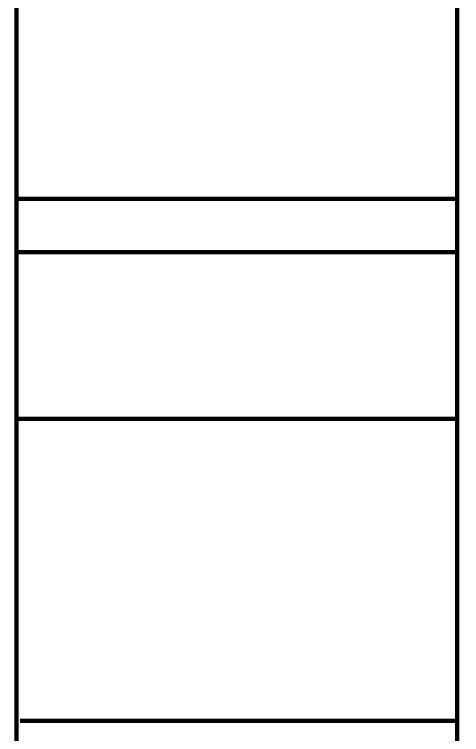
# Model space of a CAD drawing. Header units: inches. Extents: x -106706990 to 300603, y -86718466 to 1728185.
# Drawn here: x 69431 to 79554, y 15299 to 31606 of the extents above; entities that cross this region are included whole.
import ezdxf

# ---------------------------------------------------------------- set-up
doc = ezdxf.new("R2010")
doc.units = ezdxf.units.IN
doc.header["$MEASUREMENT"] = 0

msp = doc.modelspace()

# ---------------------------------------------------------------- linework, layer by layer
at = {"color": 7}
for p, q in [((69464.7, 27432.5), (79452.8, 27432.5)), ((69464.7, 26224.9), (79452.8, 26224.9)), ((69464.7, 22449.3), (79452.8, 22449.3))]:
    msp.add_line(p, q, dxfattribs=at)
for points in [[(69481, 56008.6, 100, 100, 0), (69481, 8.6, 100, 100, 0)], [(79453.4, 56008.6, 100, 100, 0), (79453.4, 8.6, 100, 100, 0)], [(69504.8, 27432.5, 100, 100, 0), (79452.8, 27432.5, 100, 100, 0)], [(69504.8, 26224.9, 100, 100, 0), (79452.8, 26224.9, 100, 100, 0)], [(69504.8, 22449.3, 100, 100, 0), (79452.8, 22449.3, 100, 100, 0)], [(69554.7, 15608.6, 100, 100, 0), (79504.1, 15608.6, 100, 100, 0)]]:
    msp.add_lwpolyline(points, format="xyseb", dxfattribs=at)

doc.saveas('drawing.dxf')
